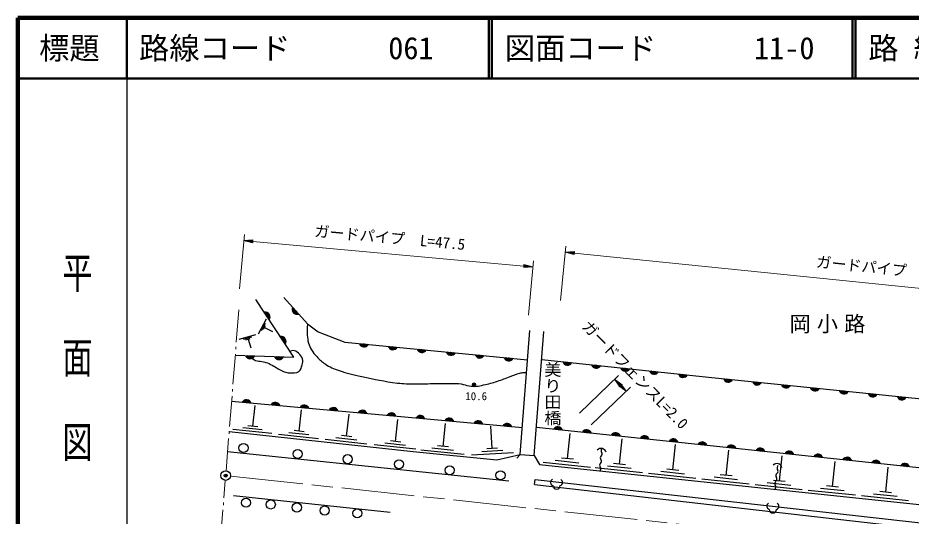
# Model space of a CAD drawing. Units: millimetres, scale not verified. Extents: x 40000 to 680000, y 20000 to 380000.
# Drawn here: x 40000 to 187448, y 297666 to 380000 of the extents above; entities that cross this region are included whole.
import ezdxf
from ezdxf.enums import TextEntityAlignment as Align

# ---------------------------------------------------------------- set-up
doc = ezdxf.new("R2010")
doc.units = ezdxf.units.MM
doc.header["$LTSCALE"] = 1000
doc.header["$PDMODE"] = 32
doc.header["$PDSIZE"] = 500
doc.linetypes.add('CHAIN', pattern=[18.5, 12, -1.5, 3.5, -1.5])
for name, color, linetype, lineweight in [('M-BGD', 7, 'Continuous', 25), ('M-BGD-HTXT', 7, 'Continuous', 13), ('M-BMK', 2, 'CHAIN', 13), ('M-BMK-SRVR', 3, 'Continuous', 25), ('M-STR-HTXT', 7, 'Continuous', 13), ('M-STR-STRD', 7, 'Continuous', 25), ('M-TTL', 2, 'Continuous', 140), ('M-TTL-BAND', 7, 'Continuous', 25), ('M-TTL-LINE', 7, 'Continuous', 50)]:
    doc.layers.add(name, color=color, linetype=linetype, lineweight=lineweight)
for name, color, linetype in [('M-BMK-HTXT', 7, 'Continuous'), ('M-OTRS', 6, 'Continuous'), ('M-TTL-TXT', 7, 'Continuous')]:
    doc.layers.add(name, color=color, linetype=linetype)
doc.styles.add('@ＭＳ ゴシック', font='')
doc.styles.add('ＭＳ ゴシック', font='')
doc.styles.get('@ＭＳ ゴシック').set_extended_font_data('@MS Gothic')
doc.styles.get('ＭＳ ゴシック').set_extended_font_data('MS Gothic')

msp = doc.modelspace()

# ---------------------------------------------------------------- linework, layer by layer
at = {"layer": 'M-BGD'}
for p, q in [((79730, 327798), (81048, 330277)), ((80225, 328330), (80884, 329570)), ((80555, 328552), (80885, 329172)), ((80720, 328862), (82042, 328159)), ((76505, 326884), (79270, 327703)), ((125251, 307670), (126838, 328163)), ((77251, 326904), (78634, 327314)), ((77652, 326822), (78343, 327027)), ((77997, 326925), (78434, 325450)), ((123274, 312250), (75281, 316635)), ((78777, 312510), (79152, 315947)), ((86420, 311703), (86806, 315248)), ((94269, 310875), (94668, 314529)), ((79583, 312422), (77971, 312597)), ((102341, 309995), (102740, 313649)), ((110178, 309185), (110564, 312998)), ((81906, 311299), (75461, 312002)), ((80341, 311904), (77119, 312256)), ((89646, 310455), (83000, 311179)), ((88033, 311079), (84710, 311441)), ((87251, 311613), (85589, 311794)), ((118302, 308852), (118092, 312542)), ((130712, 307166), (131151, 311334)), ((97595, 309588), (90743, 310335)), ((95932, 310231), (92506, 310605)), ((95126, 310782), (93413, 310968)), ((104004, 309351), (100578, 309725)), ((103198, 309901), (101485, 310088)), ((139322, 306260), (139761, 310428)), ((105668, 308708), (98815, 309455)), ((113657, 307869), (106506, 308593)), ((111917, 308527), (108342, 308889)), ((111072, 309094), (109284, 309275)), ((120058, 308489), (116599, 308292)), ((119167, 308901), (117437, 308802)), ((148123, 305332), (148561, 309496)), ((156916, 304406), (157354, 308565)), ((121814, 308127), (114895, 307732)), ((122933, 307849), (125251, 307670)), ((125251, 307670), (126096, 306197)), ((132611, 306440), (128704, 306851)), ((131689, 307064), (129735, 307269)), ((165700, 303480), (166138, 307635)), ((174477, 302555), (174913, 306705)), ((134510, 305713), (126695, 306536)), ((143120, 304807), (135305, 305629)), ((141221, 305533), (137314, 305945)), ((140299, 306157), (138345, 306363)), ((149099, 305230), (147147, 305435)), ((183245, 301631), (183681, 305777)), ((151917, 303881), (144110, 304702)), ((150020, 304607), (146117, 305017)), ((160706, 302955), (152907, 303776)), ((158811, 303681), (154912, 304091)), ((157891, 304303), (155941, 304508)), ((125279, 302897), (125391, 303729)), ((169486, 302031), (161696, 302851)), ((167593, 302755), (163698, 303165)), ((166674, 303377), (164727, 303582)), ((175449, 302452), (173504, 302657)), ((178258, 301108), (170476, 301927)), ((176367, 301831), (172476, 302241)), ((187022, 300185), (179249, 301003)), ((185133, 300908), (181247, 301317)), ((184216, 301528), (182273, 301733))]:
    msp.add_line(p, q, dxfattribs=at)
for points in [[(75886, 324242), (85541, 323949), (79289, 333482)], [(83922, 333771), (87802, 329470), (89553, 328139), (93965, 326432), (124146, 323518)], [(122375, 307251), (122933, 307849), (124520, 328342)], [(126482, 323567), (153978, 320643), (236874, 312185), (268848, 308743), (299885, 305805), (321403, 304301)], [(74885, 311662), (105275, 308348), (119075, 306951), (122933, 307849)], [(251932, 295819), (254000, 298252), (209073, 303490), (125611, 312329)], [(126096, 306197), (231104, 295142), (238810, 293347), (270385, 289119), (285051, 287747), (317374, 285675), (320907, 290198)], [(125391, 303729), (205687, 294706), (230272, 292061)]]:
    msp.add_lwpolyline(points, dxfattribs=at)
for centre, radius in [((115317, 319417), 250), ((115317, 319417), 204), ((115317, 319417), 159), ((115317, 319417), 114), ((115317, 319417), 68.2), ((115317, 319417), 22.7), ((77246, 308939), 750), ((86172, 307938), 750), ((94431, 307083), 750), ((102898, 306248), 750), ((111282, 305247), 750), ((119665, 304413), 750), ((77663, 299888), 750), ((81751, 299596), 750), ((86047, 299095), 750), ((90635, 298595), 750), ((96016, 298136), 750)]:
    msp.add_circle(centre, radius, dxfattribs=at)
for centre, radius, start, end in [((86094, 331829), 812, 154.67228, 289.43255), ((86094, 331829), 650, 160.78807, 283.31676), ((86094, 331829), 488, 171.92076, 272.18407), ((80837, 330551), 812, 325.87729, 100.63756), ((80837, 330551), 650, 331.99308, 94.52177), ((80837, 330551), 488, 343.12576, 83.38908), ((80837, 330551), 325, 17.31505, 49.19979), ((86094, 331829), 325, 206.11005, 237.99478), ((83470, 326538), 812, 325.87729, 100.63756), ((83470, 326538), 650, 331.99308, 94.52177), ((83470, 326538), 488, 343.12576, 83.38908), ((83470, 326538), 325, 17.31505, 49.19979), ((97141, 326440), 812, 197.10446, 331.86473), ((97141, 326440), 650, 203.22025, 325.74894), ((97141, 326440), 488, 214.35294, 314.61626), ((97141, 326440), 325, 248.54223, 280.42697), ((101919, 325978), 812, 197.10446, 331.86473), ((101919, 325978), 650, 203.22025, 325.74894), ((101919, 325978), 488, 214.35294, 314.61626), ((101919, 325978), 325, 248.54223, 280.42697), ((106697, 325517), 812, 197.10446, 331.86473), ((106697, 325517), 650, 203.22025, 325.74894), ((106697, 325517), 488, 214.35294, 314.61626), ((106697, 325517), 325, 248.54223, 280.42697), ((111475, 325056), 812, 197.10446, 331.86473), ((111475, 325056), 650, 203.22025, 325.74894), ((111475, 325056), 488, 214.35294, 314.61626), ((111475, 325056), 325, 248.54223, 280.42697), ((78324, 324481), 812, 200.88393, 335.6442), ((78324, 324481), 650, 206.99972, 329.52841), ((78324, 324481), 488, 218.13241, 318.39573), ((78324, 324481), 325, 252.3217, 284.20644), ((83122, 324335), 812, 200.88393, 335.6442), ((83122, 324335), 650, 206.99972, 329.52841), ((83122, 324335), 488, 218.13241, 318.39573), ((83122, 324335), 325, 252.3217, 284.20644), ((116252, 324594), 812, 197.10446, 331.86473), ((116252, 324594), 650, 203.22025, 325.74894), ((116252, 324594), 488, 214.35294, 314.61626), ((116252, 324594), 325, 248.54223, 280.42697), ((121030, 324133), 812, 197.10446, 331.86473), ((121030, 324133), 650, 203.22025, 325.74894), ((121030, 324133), 488, 214.35294, 314.61626), ((121030, 324133), 325, 248.54223, 280.42697), ((130717, 323431), 812, 196.5502, 331.31047), ((130717, 323431), 650, 202.66599, 325.19468), ((130717, 323431), 488, 213.79867, 314.06199), ((130717, 323431), 325, 247.98796, 279.8727), ((135490, 322924), 812, 196.5502, 331.31047), ((135490, 322924), 650, 202.66599, 325.19468), ((135490, 322924), 488, 213.79867, 314.06199), ((135490, 322924), 325, 247.98796, 279.8727), ((140263, 322416), 812, 196.5502, 331.31047), ((140263, 322416), 650, 202.66599, 325.19468), ((140263, 322416), 488, 213.79867, 314.06199), ((140263, 322416), 325, 247.98796, 279.8727), ((145036, 321908), 812, 196.5502, 331.31047), ((145036, 321908), 650, 202.66599, 325.19468), ((145036, 321908), 488, 213.79867, 314.06199), ((145036, 321908), 325, 247.98796, 279.8727), ((149809, 321401), 812, 196.5502, 331.31047), ((149809, 321401), 650, 202.66599, 325.19468), ((149809, 321401), 488, 213.79867, 314.06199), ((149809, 321401), 325, 247.98796, 279.8727), ((157256, 320623), 812, 196.79361, 331.55388), ((157256, 320623), 650, 202.9094, 325.43809), ((157256, 320623), 488, 214.04209, 314.30541), ((157256, 320623), 325, 248.23138, 280.11612), ((162031, 320136), 812, 196.79361, 331.55388), ((162031, 320136), 650, 202.9094, 325.43809), ((162031, 320136), 488, 214.04209, 314.30541), ((162031, 320136), 325, 248.23138, 280.11612), ((166806, 319649), 812, 196.79361, 331.55388), ((166806, 319649), 650, 202.9094, 325.43809), ((166806, 319649), 488, 214.04209, 314.30541), ((166806, 319649), 325, 248.23138, 280.11612), ((171582, 319161), 812, 196.79361, 331.55388), ((171582, 319161), 650, 202.9094, 325.43809), ((171582, 319161), 488, 214.04209, 314.30541), ((171582, 319161), 325, 248.23138, 280.11612), ((176357, 318674), 812, 196.79361, 331.55388), ((176357, 318674), 650, 202.9094, 325.43809), ((176357, 318674), 488, 214.04209, 314.30541), ((176357, 318674), 325, 248.23138, 280.11612), ((181132, 318187), 812, 196.79361, 331.55388), ((181132, 318187), 650, 202.9094, 325.43809), ((181132, 318187), 488, 214.04209, 314.30541), ((181132, 318187), 325, 248.23138, 280.11612), ((185907, 317699), 812, 196.79361, 331.55388), ((185907, 317699), 650, 202.9094, 325.43809), ((185907, 317699), 488, 214.04209, 314.30541), ((185907, 317699), 325, 248.23138, 280.11612), ((77738, 316097), 812, 17.39965, 152.15992), ((77738, 316097), 650, 23.51544, 146.04413), ((77738, 316097), 488, 34.64813, 134.91145), ((77738, 316097), 325, 68.83742, 100.72216), ((82519, 315660), 812, 17.39965, 152.15992), ((82519, 315660), 650, 23.51544, 146.04413), ((82519, 315660), 488, 34.64813, 134.91145), ((82519, 315660), 325, 68.83742, 100.72216), ((87299, 315223), 812, 17.39965, 152.15992), ((87299, 315223), 650, 23.51544, 146.04413), ((87299, 315223), 488, 34.64813, 134.91145), ((87299, 315223), 325, 68.83742, 100.72216), ((92079, 314786), 812, 17.39965, 152.15992), ((92079, 314786), 650, 23.51544, 146.04413), ((92079, 314786), 488, 34.64813, 134.91145), ((92079, 314786), 325, 68.83742, 100.72216), ((96859, 314350), 812, 17.39965, 152.15992), ((96859, 314350), 650, 23.51544, 146.04413), ((96859, 314350), 488, 34.64813, 134.91145), ((96859, 314350), 325, 68.83742, 100.72216), ((101639, 313913), 812, 17.39965, 152.15992), ((101639, 313913), 650, 23.51544, 146.04413), ((101639, 313913), 488, 34.64813, 134.91145), ((101639, 313913), 325, 68.83742, 100.72216), ((106419, 313476), 812, 17.39965, 152.15992), ((106419, 313476), 650, 23.51544, 146.04413), ((106419, 313476), 488, 34.64813, 134.91145), ((106419, 313476), 325, 68.83742, 100.72216), ((111199, 313040), 812, 17.39965, 152.15992), ((111199, 313040), 650, 23.51544, 146.04413), ((111199, 313040), 488, 34.64813, 134.91145), ((111199, 313040), 325, 68.83742, 100.72216), ((115979, 312603), 812, 17.39965, 152.15992), ((115979, 312603), 650, 23.51544, 146.04413), ((115979, 312603), 488, 34.64813, 134.91145), ((115979, 312603), 325, 68.83742, 100.72216), ((120759, 312166), 812, 17.39965, 152.15992), ((120759, 312166), 650, 23.51544, 146.04413), ((120759, 312166), 488, 34.64813, 134.91145), ((120759, 312166), 325, 68.83742, 100.72216), ((129123, 311643), 812, 16.5745, 151.33477), ((129123, 311643), 650, 22.69029, 145.21898), ((129123, 311643), 488, 33.82298, 134.0863), ((129123, 311643), 325, 68.01227, 99.89701), ((133896, 311137), 812, 16.5745, 151.33477), ((133896, 311137), 650, 22.69029, 145.21898), ((133896, 311137), 488, 33.82298, 134.0863), ((133896, 311137), 325, 68.01227, 99.89701), ((138670, 310632), 812, 16.5745, 151.33477), ((138670, 310632), 650, 22.69029, 145.21898), ((138670, 310632), 488, 33.82298, 134.0863), ((138670, 310632), 325, 68.01227, 99.89701), ((143443, 310126), 812, 16.5745, 151.33477), ((143443, 310126), 650, 22.69029, 145.21898), ((143443, 310126), 488, 33.82298, 134.0863), ((143443, 310126), 325, 68.01227, 99.89701), ((148216, 309620), 812, 16.5745, 151.33477), ((148216, 309620), 650, 22.69029, 145.21898), ((148216, 309620), 488, 33.82298, 134.0863), ((148216, 309620), 325, 68.01227, 99.89701), ((152989, 309115), 812, 16.5745, 151.33477), ((152989, 309115), 650, 22.69029, 145.21898), ((136274, 308016), 850, 13.99906, 137.85409), ((136701, 308501), 444, 130.60662, 218.7251), ((136008, 307945), 444, 310.60662, 38.7251), ((152989, 309115), 488, 33.82298, 134.0863), ((152989, 309115), 325, 68.01227, 99.89701), ((157763, 308609), 812, 16.5745, 151.33477), ((157763, 308609), 650, 22.69029, 145.21898), ((157763, 308609), 488, 33.82298, 134.0863), ((157763, 308609), 325, 68.01227, 99.89701), ((162536, 308104), 812, 16.5745, 151.33477), ((162536, 308104), 650, 22.69029, 145.21898), ((162536, 308104), 488, 33.82298, 134.0863), ((162536, 308104), 325, 68.01227, 99.89701), ((167309, 307598), 812, 16.5745, 151.33477), ((167309, 307598), 650, 22.69029, 145.21898), ((136586, 307270), 444, 130.60662, 218.7251), ((135893, 306715), 444, 310.60662, 38.7251), ((167309, 307598), 488, 33.82298, 134.0863), ((167309, 307598), 325, 68.01227, 99.89701), ((172083, 307093), 812, 16.5745, 151.33477), ((172083, 307093), 650, 22.69029, 145.21898), ((172083, 307093), 488, 33.82298, 134.0863), ((172083, 307093), 325, 68.01227, 99.89701), ((176856, 306587), 812, 16.5745, 151.33477), ((176856, 306587), 650, 22.69029, 145.21898), ((176856, 306587), 488, 33.82298, 134.0863), ((176856, 306587), 325, 68.01227, 99.89701), ((181629, 306082), 812, 16.5745, 151.33477), ((181629, 306082), 650, 22.69029, 145.21898), ((136471, 306040), 444, 130.60662, 218.7251), ((135778, 305484), 444, 310.60662, 38.7251), ((165300, 305510), 850, 11.95907, 135.81409), ((164976, 305111), 501, 310.76854, 33.4979), ((165811, 305664), 501, 130.76854, 213.4979), ((181629, 306082), 488, 33.82298, 134.0863), ((181629, 306082), 325, 68.01227, 99.89701), ((186403, 305576), 812, 16.5745, 151.33477), ((186403, 305576), 650, 22.69029, 145.21898), ((186403, 305576), 488, 33.82298, 134.0863), ((186403, 305576), 325, 68.01227, 99.89701), ((164794, 303799), 501, 310.76854, 33.4979), ((165630, 304352), 501, 130.76854, 213.4979), ((128461, 303251), 536, 116.08703, 255.33416), ((128925, 302732), 600, 180, 0), ((129389, 303251), 536, 284.66584, 63.91297), ((164613, 302487), 501, 310.76854, 33.4979), ((165449, 303040), 501, 130.76854, 213.4979), ((164165, 299309), 536, 116.08703, 255.33416), ((165093, 299309), 536, 284.66584, 63.91297), ((164629, 298791), 600, 180, 0)]:
    msp.add_arc(centre, radius, start, end, dxfattribs=at)
for points, knots in [([(87802, 329470), (87748, 328589), (87716, 328311), (87780, 327573), (87824, 327063), (87828, 326768), (87965, 326275), (88094, 325810), (88220, 325560), (88465, 325144), (88746, 324669), (88963, 324438), (89337, 324032), (89827, 323500), (90133, 323221), (90727, 322808), (91540, 322244), (92101, 322096), (93026, 321743), (94432, 321205), (95281, 321080), (96752, 320760), (99054, 320259), (100344, 319944), (102684, 319666), (103232, 319601), (103542, 319580), (104093, 319555), (104918, 319517), (105381, 319506), (106206, 319509), (107365, 319513), (108013, 319588), (109172, 319601), (110114, 319612), (110641, 319611), (111582, 319583), (112198, 319565), (112549, 319604), (113158, 319509), (113687, 319426), (113963, 319274), (114493, 319194), (114938, 319126), (115193, 319099), (115642, 319119), (116120, 319141), (116380, 319236), (116847, 319342), (117754, 319548), (118259, 319683), (119146, 319963), (119989, 320229), (120445, 320426), (121278, 320723), (121886, 320940), (122205, 321137), (122835, 321279), (123121, 321343), (123284, 321377), (123576, 321390), (123734, 321397), (123793, 321399), (123981, 321391)], [0, 0, 0, 0, 1, 1, 1, 2, 2, 2, 3, 3, 3, 4, 4, 4, 5, 5, 5, 6, 6, 6, 7, 7, 7, 8, 8, 8, 9, 9, 9, 10, 10, 10, 11, 11, 11, 12, 12, 12, 13, 13, 13, 14, 14, 14, 15, 15, 15, 16, 16, 16, 17, 17, 17, 18, 18, 18, 19, 19, 19, 20, 20, 20, 21, 21, 21, 21]), ([(78347, 324167), (78661, 323790), (78816, 323589), (79234, 323402), (79616, 323230), (79880, 323303), (80290, 323216), (80641, 323143), (80845, 323121), (81180, 322994), (81619, 322827), (81838, 322672), (82255, 322456), (82935, 322105), (83251, 321762), (83979, 321529), (84317, 321421), (84514, 321338), (84869, 321344), (85462, 321354), (85902, 321204), (86371, 321566), (86745, 321856), (86800, 322186), (86927, 322642), (87032, 323019), (87104, 323270), (86982, 323643), (86842, 324072), (86652, 324286), (86315, 324588), (86023, 324850), (85798, 325036), (85407, 325014), (85211, 325004), (85103, 324982), (84920, 324895)], [0, 0, 0, 0, 1, 1, 1, 2, 2, 2, 3, 3, 3, 4, 4, 4, 5, 5, 5, 6, 6, 6, 7, 7, 7, 8, 8, 8, 9, 9, 9, 10, 10, 10, 11, 11, 11, 12, 12, 12, 12])]:
    msp.add_open_spline(points, degree=3, knots=knots, dxfattribs=at)
at = {"layer": 'M-BGD-HTXT'}
for p, q in [((76060, 326436), (76483, 331747)), ((75505, 319459), (75902, 324443)), ((75965, 325240), (75997, 325639)), ((75410, 318262), (75442, 318661)), ((74951, 312481), (75347, 317465)), ((74855, 311284), (74887, 311683)), ((74370, 305176), (74792, 310487)), ((74014, 300698), (74243, 303581)), ((73918, 299502), (73950, 299900)), ((73459, 293720), (73855, 298704))]:
    msp.add_line(p, q, dxfattribs=at)
at = {"layer": 'M-BMK'}
msp.add_line((75102, 304293), (172891, 293800), dxfattribs=at)
at = {"layer": 'M-BMK-SRVR'}
msp.add_circle((74306, 304379), 800, dxfattribs=at)
at = {"layer": 'M-OTRS'}
msp.add_point((74306, 304379), dxfattribs=at)
at = {"layer": 'M-STR-HTXT'}
for p, q in [((76569, 335228), (77384, 344191)), ((77294, 343195), (78810, 343308)), ((77294, 343195), (78765, 342810)), ((77294, 343195), (78788, 343059)), ((78783, 343009), (77588, 343118)), ((78792, 343109), (77597, 343218)), ((77882, 343041), (78778, 342960)), ((77900, 343240), (78797, 343159)), ((78774, 342910), (78176, 342964)), ((78801, 343209), (78204, 343263)), ((78471, 342887), (78769, 342860)), ((78507, 343286), (78806, 343258)), ((78765, 342810), (78810, 343308)), ((78788, 343059), (123519, 338990)), ((129548, 333324), (130460, 342278)), ((130359, 341283), (131876, 341380)), ((130359, 341283), (131826, 340882)), ((130359, 341283), (131851, 341131)), ((131846, 341081), (130652, 341203)), ((131856, 341181), (130662, 341302)), ((130946, 341123), (131841, 341032)), ((130966, 341322), (131861, 341231)), ((131836, 340982), (131239, 341043)), ((131866, 341280), (131269, 341341)), ((131532, 340962), (131831, 340932)), ((131573, 341360), (131871, 341330)), ((131826, 340882), (131876, 341380)), ((131851, 341131), (237293, 330385)), ((123541, 339239), (123496, 338741)), ((123532, 339139), (124130, 339085)), ((123836, 339162), (123537, 339189)), ((125013, 338854), (123541, 339239)), ((124288, 330887), (125103, 339850)), ((125013, 338854), (123496, 338741)), ((123799, 338763), (123501, 338790)), ((123505, 338840), (124103, 338786)), ((124406, 338809), (123510, 338890)), ((123514, 338940), (124709, 338831)), ((125013, 338854), (123519, 338990)), ((123523, 339039), (124718, 338931)), ((124424, 339008), (123528, 339089)), ((132688, 314669), (139163, 320920)), ((138501, 320281), (139363, 319028)), ((138501, 320281), (139722, 319376)), ((138501, 320281), (139543, 319202)), ((139507, 319167), (138673, 320030)), ((139579, 319237), (138745, 320100)), ((134656, 312745), (141131, 318996)), ((138846, 319780), (139471, 319132)), ((138989, 319919), (139615, 319271)), ((139435, 319098), (139018, 319529)), ((139550, 319555), (139190, 319207)), ((139190, 319279), (139399, 319063)), ((140412, 318302), (139190, 319207)), ((139434, 319026), (139226, 319242)), ((139651, 319306), (139234, 319738)), ((139262, 319277), (139679, 318845)), ((139923, 318664), (139298, 319311)), ((139334, 319346), (140167, 318483)), ((139363, 319028), (139722, 319376)), ((140412, 318302), (139370, 319381)), ((139406, 319416), (140239, 318552)), ((140067, 318803), (139442, 319450)), ((139478, 319557), (139687, 319341)), ((139478, 319485), (139894, 319054)), ((139722, 319304), (139514, 319520)), ((140412, 318302), (139550, 319555))]:
    msp.add_line(p, q, dxfattribs=at)
at = {"layer": 'M-STR-STRD'}
for p, q in [((74622, 308355), (121055, 303507)), ((75593, 301099), (101431, 298306))]:
    msp.add_line(p, q, dxfattribs=at)
msp.add_lwpolyline([(125279, 302897), (230235, 290909), (282051, 285340), (299975, 283894), (316037, 282896)], dxfattribs=at)
at = {"layer": 'M-TTL'}
for p, q in [((40000, 380000), (40000, 20000)), ((680000, 380000), (40000, 380000))]:
    msp.add_line(p, q, dxfattribs=at)
at = {"layer": 'M-TTL-BAND'}
msp.add_line((58000, 370000), (58000, 20000), dxfattribs=at)
at = {"layer": 'M-TTL-LINE'}
for p, q in [((58000, 380000), (58000, 370000)), ((117750, 380000), (117750, 370000)), ((118250, 380000), (118250, 370000)), ((177750, 380000), (177750, 370000)), ((178250, 380000), (178250, 370000)), ((40000, 370000), (680000, 370000))]:
    msp.add_line(p, q, dxfattribs=at)

# ---------------------------------------------------------------- texts
at = {"layer": 'M-BGD', "style": '@ＭＳ ゴシック', "width": 0.95}
msp.add_text('美り田橋', height=2062, rotation=270, dxfattribs=at).set_placement((126628, 317885), align=Align.BOTTOM_CENTER)
at = {"layer": 'M-BGD', "style": 'ＭＳ ゴシック'}
msp.add_text('10.6', height=1320, dxfattribs=at).set_placement((113856, 316435), align=Align.BOTTOM_LEFT)
at = {"layer": 'M-BMK-HTXT', "insert": (174140, 327872), "char_height": 2566, "attachment_point": 8, "style": 'ＭＳ ゴシック'}
msp.add_mtext('\\T1.29;岡小路', dxfattribs=at)
at = {"layer": 'M-STR-HTXT', "style": 'ＭＳ ゴシック'}
for s, rotation, p in [('ガードパイプ  L=47.5', 354.802, (101262, 342219)), ('ガードパイプ  L=108.5', 354.181, (184693, 336952)), ('ガードフェンスL=2.0', 314.149, (140840, 320016))]:
    msp.add_text(s, height=1833, rotation=rotation, dxfattribs=at).set_placement(p, align=Align.BOTTOM_CENTER)
at = {"layer": 'M-TTL-BAND', "style": '@ＭＳ ゴシック', "width": 1.4}
msp.add_text('平  面  図', height=3666, rotation=270, dxfattribs=at).set_placement((49777, 306475), align=Align.MIDDLE_RIGHT)
at = {"layer": 'M-TTL-TXT', "style": 'ＭＳ ゴシック'}
msp.add_text('標題', height=3666, dxfattribs=at).set_placement((48500, 375000), align=Align.MIDDLE_CENTER)
for s, p in [('路線コード', (60000, 375000)), ('061', (101142, 375000)), ('図面コード', (120380, 375000)), ('11-0', (161521, 375000)), ('路 線 名', (180380, 375000))]:
    msp.add_text(s, height=3666, dxfattribs=at).set_placement(p, align=Align.MIDDLE_LEFT)

doc.saveas('drawing.dxf')
